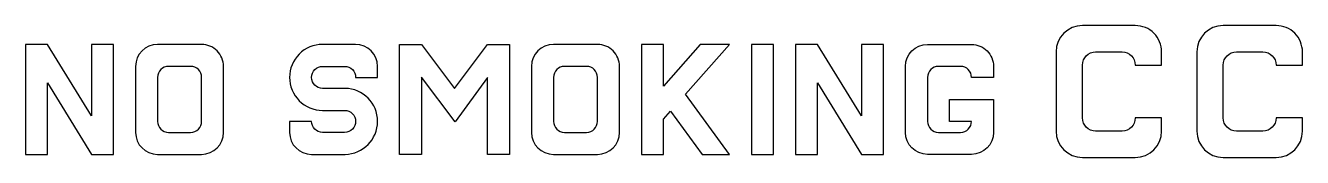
# Model space of a CAD drawing. Header units: millimetres. Extents: x 2404 to 5306, y -2638 to -2338.
import ezdxf

# ---------------------------------------------------------------- set-up
doc = ezdxf.new("R2010")
doc.units = ezdxf.units.MM

msp = doc.modelspace()

# ---------------------------------------------------------------- linework, layer by layer
at = {"color": 6, "linetype": 'Continuous', "ltscale": 0.5}
for points in [[(4986.3, -2428.4), (4986.3, -2398.4, 0.415114), (4926.3, -2338.4), (4806.3, -2338.4, 0.413989), (4746.3, -2398.4), (4746.3, -2578.4, 0.413989), (4806.3, -2638.4), (4926.3, -2638.4, 0.413989), (4986.3, -2578.4), (4986.3, -2548.4), (4926.3, -2548.4, -0.413999), (4896.3, -2578.4), (4836.3, -2578.4, -0.413999), (4806.3, -2548.4), (4806.3, -2428.4, -0.413999), (4836.3, -2398.4), (4896.3, -2398.4, -0.413999), (4926.3, -2428.4)], [(5306.3, -2428.4), (5306.3, -2398.4, 0.415114), (5246.3, -2338.4), (5126.3, -2338.4, 0.413989), (5066.3, -2398.4), (5066.3, -2578.4, 0.413989), (5126.3, -2638.4), (5246.3, -2638.4, 0.413989), (5306.3, -2578.4), (5306.3, -2548.4), (5246.3, -2548.4, -0.413999), (5216.3, -2578.4), (5156.3, -2578.4, -0.413999), (5126.3, -2548.4), (5126.3, -2428.4, -0.413999), (5156.3, -2398.4), (5216.3, -2398.4, -0.413999), (5246.3, -2428.4)], [(2854.3, -2581.3), (2854.3, -2431.3, 0.415114), (2804.3, -2381.3), (2704.3, -2381.3, 0.413989), (2654.3, -2431.3), (2654.3, -2581.3, 0.413989), (2704.3, -2631.3), (2804.3, -2631.3, 0.413989)], [(3154.3, -2381.3), (3079.3, -2381.3, 0.414735), (3004.3, -2456.3, 0.414735), (3079.3, -2531.3), (3129.3, -2531.3, -0.412872), (3154.3, -2556.3, -0.415114), (3129.3, -2581.3), (3079.3, -2581.3, -0.413999), (3054.3, -2556.3), (3004.3, -2556.3), (3004.3, -2581.3, 0.414009), (3054.3, -2631.3), (3130.3, -2631.3, 0.409604), (3204.3, -2556.3, 0.411794), (3130.3, -2481.3), (3079.3, -2481.3, -0.413434), (3054.3, -2456.3, -0.414546), (3079.3, -2431.3), (3129.3, -2431.3, -0.413999), (3154.3, -2456.3), (3204.3, -2456.3), (3204.3, -2431.3, 0.412862)], [(3754.2, -2581.3), (3754.2, -2431.3, 0.415114), (3704.2, -2381.3), (3604.2, -2381.3, 0.413989), (3554.2, -2431.3), (3554.2, -2581.3, 0.413989), (3604.2, -2631.3), (3704.2, -2631.3, 0.413989)], [(4604.2, -2456.3), (4554.2, -2456.3, 0.413999), (4529.2, -2431.3), (4479.2, -2431.3, 0.413999), (4454.2, -2456.3), (4454.2, -2556.3, 0.413999), (4479.2, -2581.3), (4529.2, -2581.3, 0.413999), (4554.2, -2556.3), (4504.2, -2556.3), (4504.2, -2506.3), (4604.2, -2506.3), (4604.2, -2531.3), (4604.2, -2581.3, -0.413989), (4554.2, -2631.3), (4454.2, -2631.3, -0.413989), (4404.2, -2581.3), (4404.2, -2431.3, -0.413989), (4454.2, -2381.3), (4554.2, -2381.3, -0.415114), (4604.2, -2431.3)], [(2704.3, -2456.3), (2704.3, -2556.3, 0.413999), (2729.3, -2581.3), (2779.3, -2581.3, 0.413999), (2804.3, -2556.3), (2804.3, -2456.3, 0.413999), (2779.3, -2431.3), (2729.3, -2431.3, 0.413999)], [(3604.2, -2456.3), (3604.2, -2556.3, 0.413999), (3629.2, -2581.3), (3679.2, -2581.3, 0.413999), (3704.2, -2556.3), (3704.2, -2456.3, 0.413999), (3679.2, -2431.3), (3629.2, -2431.3, 0.413999)]]:
    msp.add_lwpolyline(points, format="xyb", close=True, dxfattribs=at)
for points in [[(2554.3, -2631.3), (2604.3, -2631.3), (2604.3, -2381.3), (2554.3, -2381.3), (2554.3, -2543.8), (2454.3, -2381.3), (2404.3, -2381.3), (2404.3, -2631.3), (2454.3, -2631.3), (2454.3, -2468.8)], [(3304.2, -2455.6), (3304.2, -2631.3), (3254.2, -2631.3), (3254.2, -2381.3), (3304.2, -2381.3), (3379.2, -2481.3), (3454.2, -2381.3), (3504.2, -2381.3), (3504.2, -2631.3), (3454.2, -2631.3), (3454.2, -2456.3), (3380.3, -2557.1)], [(4004.2, -2381.3), (3937.6, -2381.3), (3854.2, -2476.2), (3854.2, -2381.3), (3804.2, -2381.3), (3804.2, -2631.3), (3854.2, -2631.3), (3854.2, -2551.2), (3869.8, -2532.9), (3941.7, -2631.3), (4004.2, -2631.3), (3904.2, -2494.7)], [(4104.2, -2381.3), (4054.2, -2381.3), (4054.2, -2631.3), (4104.2, -2631.3)], [(4304.2, -2631.3), (4354.2, -2631.3), (4354.2, -2381.3), (4304.2, -2381.3), (4304.2, -2543.8), (4204.2, -2381.3), (4154.2, -2381.3), (4154.2, -2631.3), (4204.2, -2631.3), (4204.2, -2468.8)]]:
    msp.add_lwpolyline(points, close=True, dxfattribs=at)

doc.saveas('drawing.dxf')
